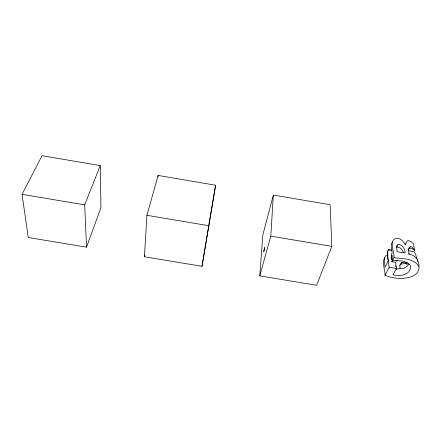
<?xml version="1.0" encoding="UTF-8"?>
<svg xmlns="http://www.w3.org/2000/svg" width="441" height="441" viewBox="0 0 441 441"><rect width="100%" height="100%" fill="white"/><g stroke="black" fill="none" stroke-linecap="round" stroke-linejoin="round"><path stroke-width="0.66" d="M144.433 256.761L146.93 215.313L158.104 175.446L215.605 185.231L201.989 266.303L144.433 256.761L144.957 254.793M259.766 275.879L270.796 236.122L273.332 195.054L330.138 204.723L331.819 246.37L316.621 285.305L259.766 275.879L262.847 234.893L273.332 195.054M157.999 176.802L158.104 175.446M387.777 250.984L387.738 256.359L389.16 267.246L385.021 275.355C398.3 281.259 427.886 279.996 416.536 258.079M201.989 266.303L215.605 185.231M391.823 255.659L391.459 257.086L391.619 259.655M391.878 255.786L391.63 256.739L392.121 261.667L395.505 262.235L396.47 269.082L400.748 268.652C403.289 269.231 407.495 266.662 408.923 263.983M86.53 247.164L100.95 207.7L100.25 165.601L42.038 155.695L22.05 194.338L28.268 237.506L86.53 247.164L84.694 204.861L100.25 165.601M397.264 260.14L396.812 261.281L396.128 260.196M388.35 249.986L388.571 249.606L391.862 250.157M397.942 244.705C395.467 246.023 397.192 249.606 397.181 251.761L405.18 252.958C405.014 249.071 402.512 244.066 397.942 244.705L396.668 247.225C400.064 246.64 402.837 249.716 403.317 252.88M389.16 267.246L396.387 268.453L393.069 274.782A16.708 10.733 -5.9 0 0 399.596 275.432C404.7 275.421 411.392 272.141 410.632 266.171C407.324 259.87 398.587 260.835 392.518 260.675L394.022 257.72C394.64 252.836 387.512 237.859 397.925 238.41C401.492 238.824 403.736 241.988 405.323 244.882L406.387 242.12L407.853 240.637L408.383 240.527L411.166 241.795L413.454 243.641L414.634 250.312C413.355 248.818 411.293 248.162 409.364 248.553L407.969 249.639M399.596 265.499L401.139 264.093L401.999 262.472C403.873 262.064 405.896 262.715 407.126 264.198L406.8 262.197M409.364 248.553L410.367 246.657L412.065 247.098L414.634 250.312M392.236 242.115C390.153 245.439 391.911 249.589 392.088 253.184L391.614 254.126L392.518 260.675M384.403 257.985C381.895 263.376 385.197 269.716 385.021 275.355M405.158 244.49L405.94 243.653M401.999 262.472L400.621 263.558L399.915 265.581L400.009 268.481M388.571 249.606C386.189 252.958 387.942 257.324 388.13 261.05L385.054 267.174C384.855 263.327 382.248 255.89 387.931 254.87M410.367 246.657L409.11 247.484L408.498 249.341L408.906 253.796L413.57 255.659L416.596 258.415M401.139 264.093L405.268 263.437L407.126 264.198M396.244 269.186L396.586 268.856M394.022 257.72C402.429 258.79 413.818 258.051 418.73 266.342M408.228 250.703L414.275 251.723L415.891 254.87L416.585 258.795M388.4 249.953L390.373 250.284M22.05 194.338L84.694 204.861M146.93 215.313L208.758 225.698M270.796 236.122L331.819 246.37M408.443 253.895L409.54 254.27M391.542 261.403L392.76 261.849M391.586 255.554L392.484 256.133M395.742 265.758L396.161 267.367M417.555 259.755L417.721 261.678M264.512 247.588L263.834 251.629L264.512 247.588"/></g></svg>
